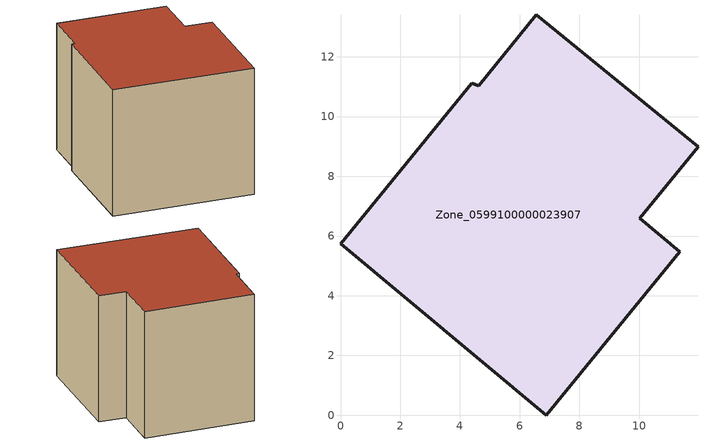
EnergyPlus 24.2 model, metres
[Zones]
Zone_0599100000023907
 floor ground (C_G): 0,5.74 4.39,11.11 4.62,11.04 6.55,13.41 11.97,8.99 10.02,6.6 11.36,5.47 6.89,0 z0
 wall outside (C_F): 6.89,0 11.36,5.47 10.02,6.6 11.97,8.99 6.55,13.41 4.62,11.04 4.39,11.11 0,5.74 6.89,0 z0:8.27
 roof outside (C_R): 4.39,11.11 0,5.74 6.89,0 11.36,5.47 10.02,6.6 11.97,8.99 6.55,13.41 4.62,11.04 z8.27
[BUILDING]
Pand.0599100000023907: North Axis=0; Terrain=City; Loads Convergence Tolerance Value=0.04; Temperature Convergence Tolerance Value=0.4; Solar Distribution=FullExterior; Maximum Number of Warmup Days=25; Minimum Number of Warmup Days=1
[Site:Location]
Rotterdam.The.Hague.AP_ZH_NLD Design_Conditions: Latitude=51.96; Longitude=4.45; Time Zone=1; Elevation=-4.5
[SITE:GROUNDTEMPERATURE:BUILDINGSURFACE]
18, 18, 18, 18, 18, 18, 18, 18, 18, 18, 18, 18
[MATERIAL] Thermal Absorptance=0.9; Solar Absorptance=0.7; Visible Absorptance=0.7
Name | Roughness | Thickness | Conductivity | Density | Specific Heat
G.TC.1946-1964 | MediumSmooth | 0.15 | 1 | 540 | 1210
F.TC.1946-1964 | Rough | 0.3 | 0.857143 | 1920 | 840
R.TC.1946-1964 | MediumRough | 0.2 | 0.235294 | 1500 | 1000
[CONSTRUCTION]
C_G: G.TC.1946-1964
C_F: F.TC.1946-1964
C_R: R.TC.1946-1964
[ZONE]
Zone_0599100000023907: Type=1; Multiplier=1; Ceiling Height=Autocalculate; Volume=Autocalculate; Floor Area=autocalculate; Part of Total Floor Area=Yes
[ZONEINFILTRATION:DESIGNFLOWRATE]
Infil_Zone_0599100000023907: Zone or ZoneList or Space or SpaceList=Zone_0599100000023907; Schedule=AlwaysOn; Design Flow Rate Calculation Method=Flow/Area; Flow Rate per Floor Area=0.003; Constant Term Coefficient=1; Temperature Term Coefficient=0; Velocity Term Coefficient=0; Velocity Squared Term Coefficient=0
[HVACTEMPLATE:ZONE:IDEALLOADSAIRSYSTEM]
Zone_0599100000023907: Maximum Heating Supply Air Temperature=50; Minimum Cooling Supply Air Temperature=13; Maximum Heating Supply Air Humidity Ratio=0.0156; Minimum Cooling Supply Air Humidity Ratio=0.0077; Heating Limit=NoLimit; Cooling Limit=NoLimit; Dehumidification Control Type=ConstantSensibleHeatRatio; Cooling Sensible Heat Ratio=0.7; Dehumidification Setpoint=60; Humidification Control Type=None; Humidification Setpoint=30; Outdoor Air Method=None; Outdoor Air Flow Rate per Person=0.00944; Outdoor Air Flow Rate per Zone Floor Area=0; Outdoor Air Flow Rate per Zone=0; Demand Controlled Ventilation Type=None; Outdoor Air Economizer Type=NoEconomizer; Heat Recovery Type=None; Sensible Heat Recovery Effectiveness=0.7; Latent Heat Recovery Effectiveness=0.65
[ZONECONTROL:THERMOSTAT]
ThermostatControl_Zone_0599100000023907: Zone or ZoneList=Zone_0599100000023907; Control Type Schedule=DualSetpointControlType; Control 1=Thermostat_Zone_0599100000023907; Temperature Difference Between Cutout And Setpoint=0
[THERMOSTATSETPOINT:DUALSETPOINT]
Thermostat_Zone_0599100000023907: Heating Setpoint Temperature Schedule=HeatingSetpoint_Zone_0599100000023907; Cooling Setpoint Temperature Schedule=CoolingSetpoint_Zone_0599100000023907
[SCHEDULE:COMPACT]
HeatingSetpoint_Zone_0599100000023907: Through: 12/31, For: AllDays, Until: 24:00, 21
CoolingSetpoint_Zone_0599100000023907: Through: 12/31, For: AllDays, Until: 24:00, 24
DualSetpointControlType: Through: 12/31, For: AllDays, Until: 24:00, 4
AlwaysOn: Through: 12/31, For: AllDays, Until: 24:00, 1
